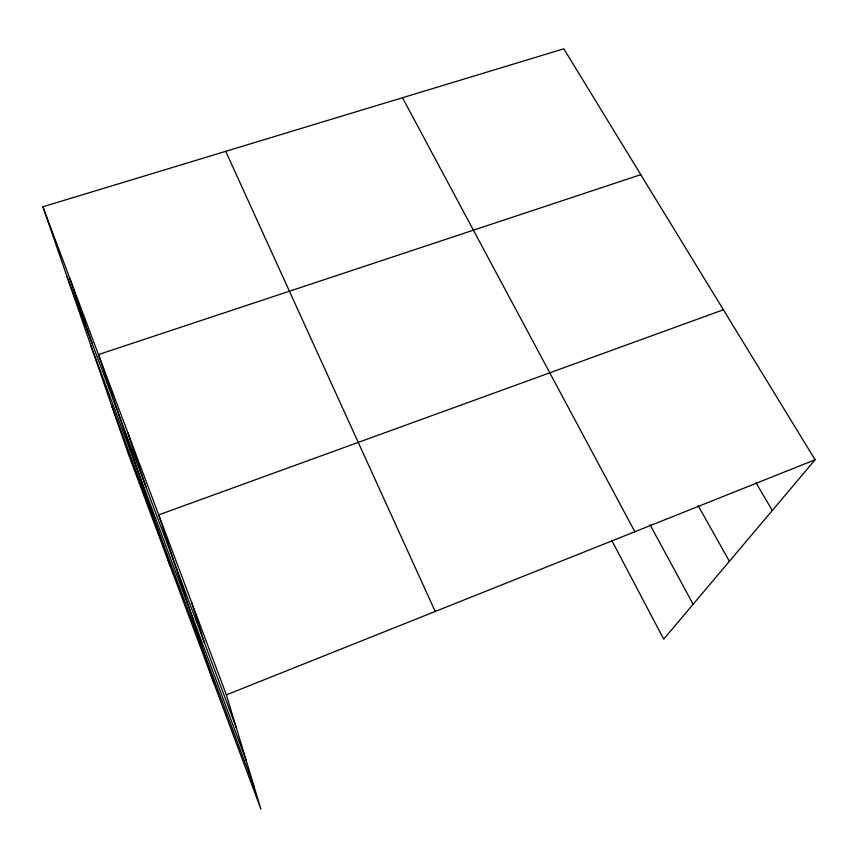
<?xml version="1.0" encoding="UTF-8"?>
<svg xmlns="http://www.w3.org/2000/svg" width="858" height="858" viewBox="0 0 858 858"><rect width="100%" height="100%" fill="white"/><g stroke="black" fill="none" stroke-linecap="round" stroke-linejoin="round"><path stroke-width="1.29" d="M42.9 206.778L226.383 694.873L260.939 809.201L128.475 454.343L42.9 206.778L563.813 48.799L815.1 459.749L663.695 639.167L611.786 540.476M226.383 694.873L815.1 459.749M723.391 309.77L158.719 514.875L213.749 682.775M640.776 174.667L98.456 354.569L170.109 565.883M756.016 482.786L772.264 510.51M698.187 505.759L729.397 561.304M649.935 524.581L693.125 604.289M402.499 97.726L634.856 531.735M225.729 151.33L435.221 611.464M66.785 275.89L236.411 728.045M90.948 345.785L246.246 760.585M111.594 405.502L254.418 787.612M69.916 278.646L92.096 343.35M127.745 432.464L145.871 486.69M191.548 602.187L204.601 643.253"/></g></svg>
